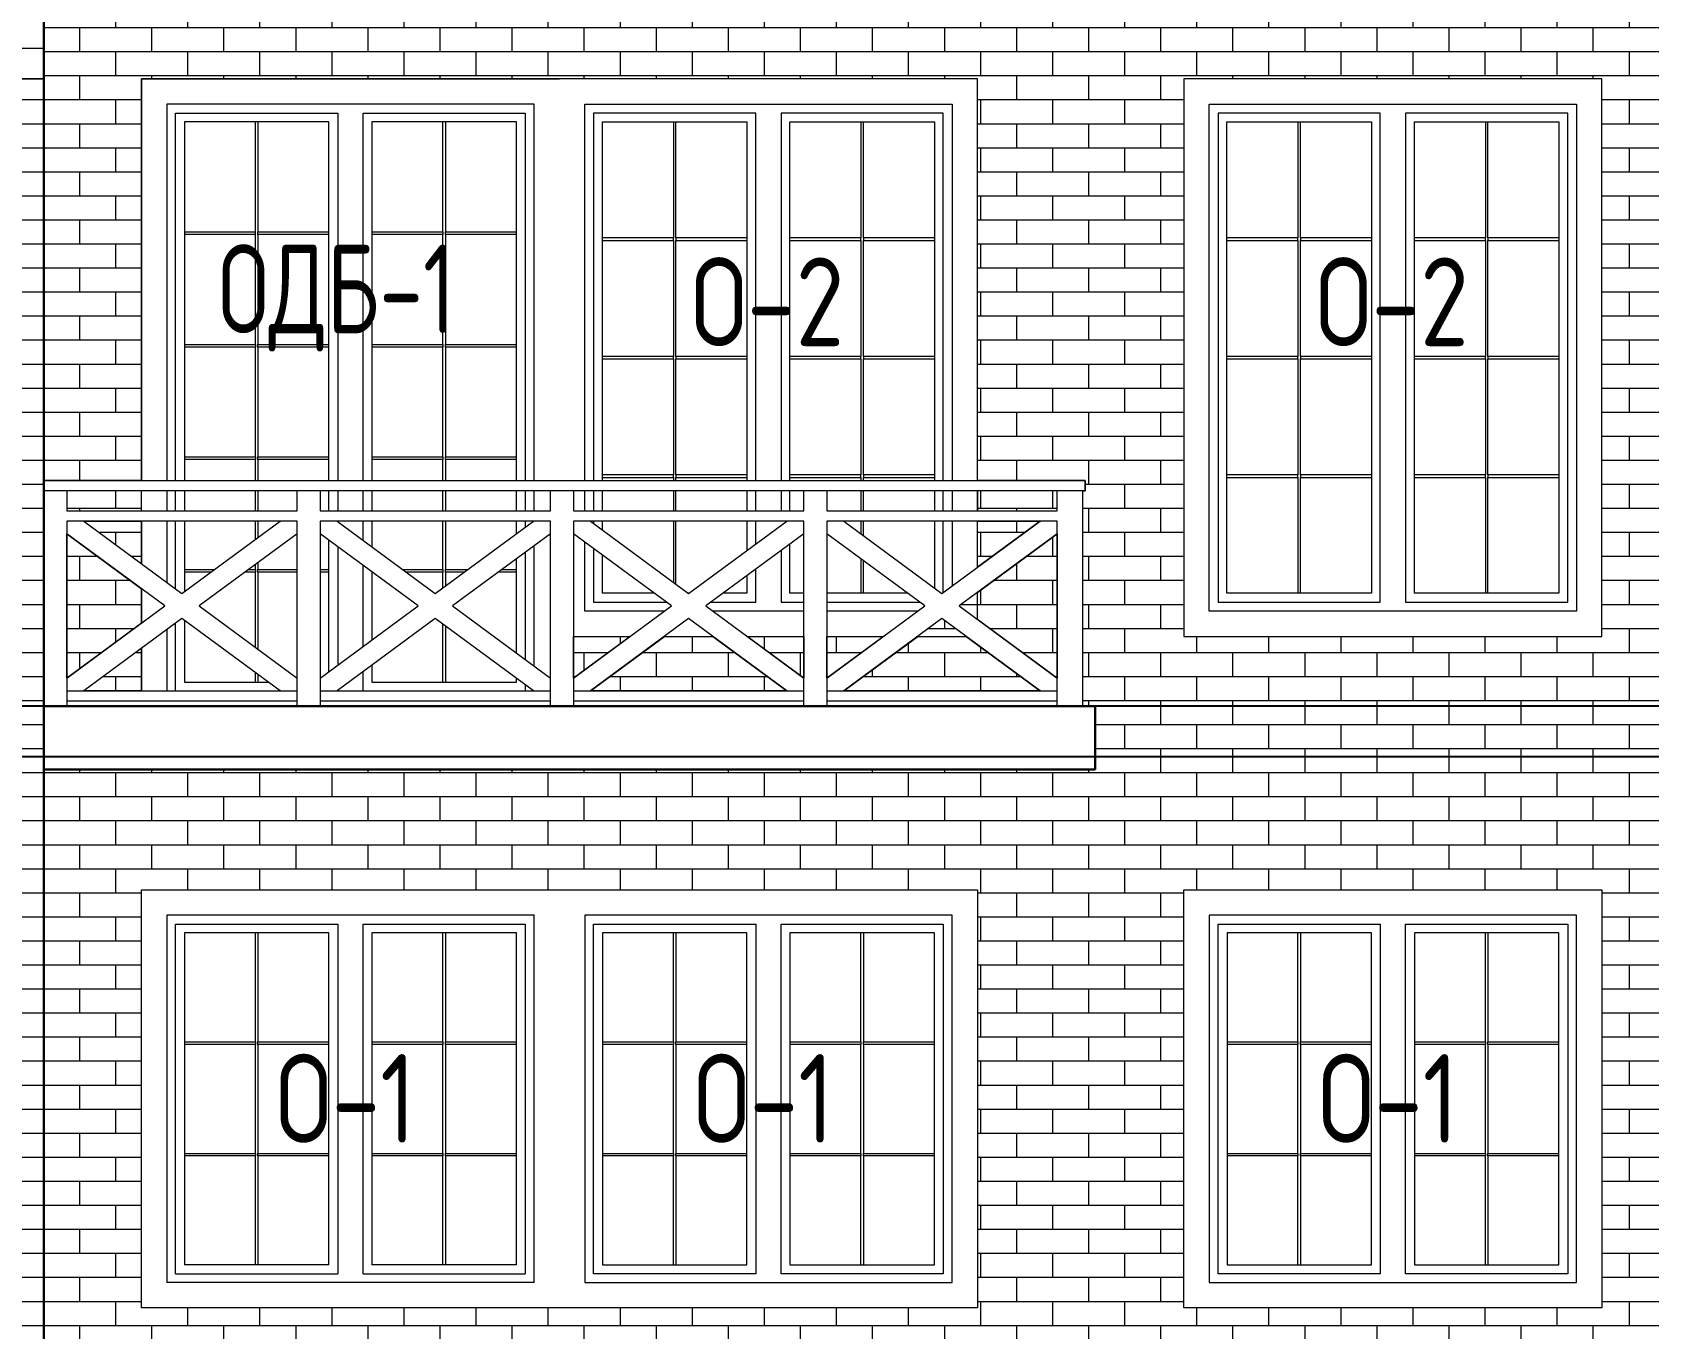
# Model space of a CAD drawing. Header units: millimetres. Extents: x -56498 to 234605, y -296269 to -29969.
# Drawn here: x 175763 to 182144, y -194273 to -189158 of the extents above; entities that cross this region are included whole.
import ezdxf
from ezdxf.enums import TextEntityAlignment as Align

# ---------------------------------------------------------------- set-up
doc = ezdxf.new("R2010")
doc.units = ezdxf.units.MM
doc.header["$LTSCALE"] = 100
for name, color, linetype, lineweight in [('0.3', 7, 'Continuous', 30), ('Примітки 0.09', 200, 'Continuous', 9), ('Тонкі 0.18', 142, 'Continuous', 18), ('Штрихування 0.09', 253, 'Continuous', 9)]:
    doc.layers.add(name, color=color, linetype=linetype, lineweight=lineweight)
doc.layers.add('ViewPorts', color=240, linetype='Continuous', plot=False)
doc.styles.add('SPDS', font='SPDS.shx', dxfattribs={"width": 0.9})
pattern_1 = [(0, (0, -59400), (0, 94.83852), []), (90, (0, -59400), (-142.24, 94.83852), [94.83852, -94.83852])]

msp = doc.modelspace()

# ---------------------------------------------------------------- hatches: boundary and pattern name
at = {"layer": 'Тонкі 0.18'}
msp.add_hatch(color=256, dxfattribs=at).paths.add_polyline_path([(177104.07, -191287.248), (177104.67, -191287.623), (177104.07, -191287.623), (177104.07, -191287.248)], flags=0)
at = {"layer": 'Штрихування 0.09', "ltscale": 0.75}
h = msp.add_hatch(dxfattribs=at)
h.set_pattern_fill('AR-BRSTD', color=256, scale=1.4, style=0)
h.set_pattern_definition(pattern_1)
h.paths.add_polyline_path([(175689.124, -188401.829), (175364.445, -188766.652), (175689.124, -189131.4)])
h.paths.add_polyline_path([(175608.836, -188311.636), (174959.478, -188311.636), (175284.157, -188676.384)])
h.paths.add_polyline_path([(174879.115, -188401.829), (174879.115, -189131.4), (175203.794, -188766.652)])
h.paths.add_polyline_path([(175284.157, -188856.845), (174959.478, -189221.593), (175608.836, -189221.593)])
h.paths.add_polyline_path([(174759.133, -188311.636), (174029.111, -188311.636), (174029.111, -189221.593), (174759.133, -189221.593)])
h.paths.add_polyline_path([(173909.129, -188391.024), (173475.799, -188766.652), (173909.129, -189142.205)])
h.paths.add_polyline_path([(173384.18, -188846.04), (172950.775, -189221.593), (173817.511, -189221.593)])
h.paths.add_polyline_path([(172859.156, -188391.024), (172859.156, -189142.205), (173292.562, -188766.652)])
h.paths.add_polyline_path([(173817.511, -188311.636), (172950.775, -188311.636), (173384.18, -188687.189)])
h.paths.add_polyline_path([(172739.174, -188311.636), (172229.158, -188311.636), (172229.158, -189221.593), (172739.174, -189221.593)])
h.paths.add_polyline_path([(172109.176, -188391.024), (171675.77, -188766.652), (172109.176, -189142.205)])
h.paths.add_polyline_path([(172017.557, -188311.636), (171150.746, -188311.636), (171584.152, -188687.189)])
h.paths.add_polyline_path([(171492.533, -188766.652), (171059.127, -188391.024), (171059.127, -189142.205)])
h.paths.add_polyline_path([(171584.152, -188846.04), (171150.746, -189221.593), (172017.557, -189221.593)])
h.paths.add_polyline_path([(170939.146, -188311.636), (170209.124, -188311.636), (170209.124, -189221.593), (170939.146, -189221.593)])
h.paths.add_polyline_path([(170089.142, -188401.829), (169764.463, -188766.652), (170089.142, -189131.4)])
h.paths.add_polyline_path([(170008.854, -188311.636), (169359.496, -188311.636), (169684.175, -188676.384)])
h.paths.add_polyline_path([(169279.133, -188401.829), (169279.133, -189131.4), (169603.812, -188766.652)])
h.paths.add_polyline_path([(169684.175, -188856.845), (169359.496, -189221.593), (170008.854, -189221.593)])
h.paths.add_polyline_path([(172859.156, -189341.65), (172109.176, -189341.65), (172109.176, -190441.634), (172859.156, -190441.634)])
h.paths.add_polyline_path([(172859.156, -190441.634), (172109.176, -190441.634), (172109.176, -191541.619), (170459.143, -191541.619), (170459.143, -190441.634), (169159.151, -190441.634), (169159.151, -193366.634), (170459.143, -193366.634), (170459.143, -192541.618), (172109.176, -192541.618), (172109.176, -193366.634), (172859.156, -193366.634), (172859.156, -192541.618), (174509.114, -192541.618), (174509.114, -193366.634), (175809.181, -193366.634), (175809.181, -190441.634), (174509.114, -190441.634), (174509.114, -191541.619), (172859.156, -191541.619)])
h.paths.add_polyline_path([(175809.181, -189341.65), (174509.114, -189341.65), (174509.114, -190441.634), (175809.181, -190441.634)])
h.paths.add_polyline_path([(170459.143, -189341.65), (169159.151, -189341.65), (169159.151, -190441.634), (170459.143, -190441.634)])
h.paths.add_polyline_path([(175809.181, -193366.634), (174509.114, -193366.634), (174509.114, -194191.651), (172859.156, -194191.651), (172859.156, -193366.634), (172109.176, -193366.634), (172109.176, -194191.576), (172109.176, -194191.651), (170459.143, -194191.651), (170459.143, -193366.634), (169159.151, -193366.634), (169159.151, -195046.592), (175809.181, -195046.592)])
h = msp.add_hatch(dxfattribs=at)
h.set_pattern_fill('AR-BRSTD', color=256, scale=1.4, style=0)
h.set_pattern_definition(pattern_1)
h.paths.add_polyline_path([(176194.113, -190441.634), (175809.181, -190441.634), (175809.181, -190926.627), (176194.113, -190926.627)], flags=17)
h.paths.add_polyline_path([(176194.113, -191086.603), (175966.531, -191086.603), (176194.113, -191254.172)], flags=17)
h.paths.add_polyline_path([(176194.113, -190966.621), (175899.074, -190966.621), (175899.074, -191046.609), (176194.113, -191046.609)], flags=16)
h.paths.add_polyline_path([(176194.113, -191353.515), (175899.074, -191136.276), (175899.074, -191706.922), (176194.113, -191489.741)], flags=17)
h.paths.add_polyline_path([(176194.113, -191589.07), (175966.531, -191756.595), (176194.113, -191756.595)], flags=17)
h.paths.add_polyline_path([(179741.646, -191086.603), (179494.104, -191086.603), (179494.104, -191268.864)], flags=16)
h.paths.add_polyline_path([(178123.636, -191541.619), (177899.072, -191541.619), (177899.072, -191706.922)], flags=17)
h.paths.add_polyline_path([(178449.602, -191541.619), (178258.575, -191541.619), (177966.529, -191756.595), (178741.647, -191756.595)], flags=17)
h.paths.add_polyline_path([(179449.601, -191541.619), (179258.574, -191541.619), (178966.529, -191756.595), (179741.646, -191756.595)], flags=17)
h.paths.add_polyline_path([(179809.103, -191136.276), (179494.104, -191368.211), (179494.104, -191474.987), (179809.103, -191706.922)], flags=17)
h.paths.add_polyline_path([(183309.139, -189094.333), (176488.103, -189094.333), (176409.166, -189001.814), (175809.181, -188298.649), (175809.181, -188311.636), (175809.181, -189221.593), (175809.181, -189341.65), (175809.181, -190441.634), (176194.113, -190441.634), (176194.113, -189341.65), (177844.071, -189341.65), (179494.104, -189341.65), (179494.104, -190441.634), (180309.066, -190441.634), (180309.066, -189341.65), (181959.091, -189341.65), (181959.091, -190441.634), (183309.139, -190441.634)])
h.paths.add_polyline_path([(183309.139, -190441.634), (181959.091, -190441.634), (181959.091, -191541.619), (180309.066, -191541.619), (180309.066, -190441.634), (179494.104, -190441.634), (179494.104, -190926.627), (179919.106, -190926.627), (179919.106, -190966.621), (179909.126, -190966.621), (179909.126, -191816.598), (179959.126, -191816.598), (179959.126, -192066.595), (175809.181, -192066.595), (175809.181, -193366.634), (176194.113, -193366.634), (176194.113, -192541.618), (177844.146, -192541.618), (179494.104, -192541.618), (179494.104, -193366.634), (180309.141, -193366.634), (180309.141, -192541.618), (181959.173, -192541.618), (181959.173, -193366.634), (183309.139, -193366.634)])
h.paths.add_polyline_path([(183309.139, -193366.634), (181959.173, -193366.634), (181959.173, -194191.651), (180309.141, -194191.651), (180309.141, -193366.634), (179494.104, -193366.634), (179494.104, -194191.576), (179494.104, -194191.651), (176194.113, -194191.651), (176194.113, -193366.634), (175809.181, -193366.634), (175809.181, -195046.592), (183309.139, -195046.592)])
h.paths.add_polyline_path([(179809.103, -190966.621), (179494.104, -190966.621), (179494.104, -191046.609), (179809.103, -191046.609)], flags=16)
h.paths.add_polyline_path([(179741.646, -191086.603), (179494.104, -191086.603), (179494.104, -191268.864)], flags=17)
h.paths.add_polyline_path([(179809.103, -191136.276), (179494.104, -191368.211), (179494.104, -191474.987), (179809.103, -191706.922)], flags=16)
h.paths.add_polyline_path([(179449.601, -191541.619), (179258.574, -191541.619), (178966.529, -191756.595), (179741.646, -191756.595)], flags=17)
h.paths.add_polyline_path([(178899.072, -191541.619), (178899.072, -191706.922), (179123.636, -191541.619)], flags=17)
h.paths.add_polyline_path([(179258.567, -191541.619), (179258.574, -191541.619), (179354.088, -191471.31), (179449.601, -191541.619), (179449.608, -191541.619), (179741.646, -191756.595), (178966.529, -191756.595)], flags=17)
h.paths.add_polyline_path([(179421.545, -191421.637), (179809.103, -191136.276), (179809.103, -191706.922)], flags=17)
h.paths.add_polyline_path([(179494.104, -191268.864), (179494.104, -191086.603), (179741.646, -191086.603)], flags=17)
h.paths.add_polyline_path([(178809.104, -191541.619), (178584.54, -191541.619), (178809.104, -191706.922)], flags=17)
at = {"layer": 'Штрихування 0.09'}
msp.add_hatch(color=256, dxfattribs=at).paths.add_polyline_path([(181084.108, -192676.607), (181084.108, -192676.982), (181184.131, -192676.982), (181184.131, -192676.607), (181084.108, -192676.607)], flags=0)

# ---------------------------------------------------------------- linework, layer by layer
for p, q in [((175809.181, -189221.593), (175809.181, -188311.636)), ((175809.106, -189221.593), (175809.106, -189341.65)), ((175809.181, -189341.65), (175809.181, -189221.593))]:
    msp.add_line(p, q)
at = {"layer": '0.3'}
for p, q in [((175809.181, -188298.58), (175809.181, -190926.627)), ((175809.181, -194034.901), (175809.181, -189341.65)), ((175809.181, -195616.577), (175809.181, -189341.65)), ((179959.126, -191816.598), (175809.181, -191816.598)), ((179039.101, -191816.598), (179959.126, -191816.598)), ((179959.126, -192066.595), (175809.181, -192066.595)), ((179039.101, -192066.595), (179959.126, -192066.595))]:
    msp.add_line(p, q, dxfattribs=at)
at = {"layer": '0.3', "ltscale": 0.75}
msp.add_line((179959.126, -191816.598), (179959.126, -192066.595), dxfattribs=at)
at = {"layer": 'ViewPorts'}
for p, q in [((183309.139, -191816.592), (161634.184, -191816.592)), ((183309.139, -192016.592), (161634.184, -192016.592))]:
    msp.add_line(p, q, dxfattribs=at)
at = {"layer": 'Тонкі 0.18'}
for p, q in [((175809.181, -189221.593), (169159.151, -189221.593)), ((169159.151, -189341.65), (175809.181, -189341.65)), ((175809.181, -189341.65), (174509.114, -189341.65)), ((179494.104, -189341.65), (176194.113, -189341.65)), ((176194.113, -189341.65), (176194.113, -190926.627)), ((176194.113, -190926.627), (176194.113, -189341.65)), ((176194.113, -189341.65), (177844.071, -189341.65)), ((179494.104, -189341.65), (177844.071, -189341.65)), ((179494.104, -190926.627), (179494.104, -189341.65)), ((179494.104, -190926.627), (179494.104, -189341.65)), ((181959.091, -189341.65), (180309.066, -189341.65)), ((180309.066, -189341.65), (180309.066, -191541.619)), ((180309.066, -189341.65), (180309.066, -191541.619)), ((181959.091, -189341.65), (180309.066, -189341.65)), ((181959.091, -191541.619), (181959.091, -189341.65)), ((181959.091, -191541.619), (181959.091, -189341.65)), ((176294.136, -189441.597), (176294.136, -190926.627)), ((177744.124, -189441.597), (176294.136, -189441.597)), ((177744.124, -190926.627), (177744.124, -189441.597)), ((177944.094, -190926.627), (177944.094, -189441.597)), ((177944.094, -189441.597), (179394.082, -189441.597)), ((179394.082, -189441.597), (179394.082, -190926.627)), ((180409.088, -191441.596), (180409.088, -189441.597)), ((180409.088, -189441.597), (181859.091, -189441.597)), ((181859.091, -189441.597), (181859.091, -191441.596)), ((176194.113, -190926.627), (175809.106, -190926.627)), ((175809.106, -190926.627), (179919.106, -190926.627)), ((179919.106, -190926.627), (179494.104, -190926.627)), ((179919.106, -190966.621), (179919.106, -190926.627)), ((179919.106, -190926.627), (179919.106, -190966.621)), ((179919.106, -190966.621), (175809.106, -190966.621)), ((176194.113, -190966.621), (175899.074, -190966.621)), ((175899.074, -190966.621), (175899.074, -191046.609)), ((175899.074, -190966.621), (175899.074, -191046.609)), ((176194.113, -191046.609), (176194.113, -190966.621)), ((176194.113, -191046.609), (176194.113, -190966.621)), ((176294.136, -190966.621), (176294.136, -191046.609)), ((176809.105, -191046.609), (176809.105, -190966.621)), ((176899.073, -190966.621), (176899.073, -191046.609)), ((177744.124, -191046.609), (177744.124, -190966.621)), ((177809.105, -191046.609), (177809.105, -190966.621)), ((177899.072, -190966.621), (177899.072, -191046.609)), ((177944.094, -191046.609), (177944.094, -190966.621)), ((178809.104, -191046.609), (178809.104, -190966.621)), ((178899.072, -190966.621), (178899.072, -191046.609)), ((179394.082, -190966.621), (179394.082, -191046.609)), ((179809.103, -190966.621), (179494.104, -190966.621)), ((179494.104, -190966.621), (179494.104, -191046.609)), ((179494.104, -191046.609), (179494.104, -190966.621)), ((179809.103, -191046.609), (179809.103, -190966.621)), ((179809.103, -191046.609), (179809.103, -190966.621)), ((179909.126, -190966.621), (179919.106, -190966.621)), ((179909.126, -190966.621), (179909.126, -191816.598)), ((175899.074, -191046.609), (176194.113, -191046.609)), ((175899.074, -191046.609), (176809.105, -191046.609)), ((176899.073, -191046.609), (177809.105, -191046.609)), ((177899.072, -191046.609), (178809.104, -191046.609)), ((178899.072, -191046.609), (179809.103, -191046.609)), ((179494.104, -191046.609), (179809.103, -191046.609)), ((175899.074, -191086.603), (175899.074, -191816.598)), ((175966.531, -191086.603), (175899.074, -191086.603)), ((175899.074, -191706.922), (175899.074, -191136.276)), ((175899.074, -191136.276), (176194.113, -191353.504)), ((176286.632, -191421.637), (175899.074, -191136.276)), ((175966.531, -191086.603), (176194.113, -191086.603)), ((175966.531, -191086.603), (176354.089, -191371.963)), ((176809.105, -191086.603), (175966.531, -191086.603)), ((176194.113, -191086.603), (176194.113, -191254.157)), ((176194.113, -191254.157), (176194.113, -191086.603)), ((176294.136, -191086.603), (176294.136, -191327.767)), ((176354.089, -191371.963), (176741.648, -191086.603)), ((176809.105, -191136.276), (176421.546, -191421.637)), ((176809.105, -191816.598), (176809.105, -191086.603)), ((176899.073, -191086.603), (176899.073, -191816.598)), ((176966.53, -191086.603), (176899.073, -191086.603)), ((177286.632, -191421.637), (176899.073, -191136.276)), ((176966.53, -191086.603), (177354.089, -191371.963)), ((177809.105, -191086.603), (176966.53, -191086.603)), ((176969.081, -191086.603), (176969.081, -191088.479)), ((177069.104, -191162.088), (177069.104, -191086.603)), ((177354.089, -191371.963), (177741.648, -191086.603)), ((177809.105, -191136.276), (177421.546, -191421.637)), ((177809.105, -191816.598), (177809.105, -191086.603)), ((177899.072, -191086.603), (177899.072, -191816.598)), ((177966.529, -191086.603), (177899.072, -191086.603)), ((178286.631, -191421.637), (177899.072, -191136.276)), ((177966.529, -191086.603), (178354.088, -191371.963)), ((178809.104, -191086.603), (177966.529, -191086.603)), ((178354.088, -191371.963), (178741.647, -191086.603)), ((178809.104, -191136.276), (178421.545, -191421.637)), ((178809.104, -191816.598), (178809.104, -191086.603)), ((178899.072, -191086.603), (178899.072, -191816.598)), ((178966.529, -191086.603), (178899.072, -191086.603)), ((179286.631, -191421.637), (178899.072, -191136.276)), ((178966.529, -191086.603), (179354.088, -191371.963)), ((179809.103, -191086.603), (178966.529, -191086.603)), ((179354.088, -191371.963), (179741.646, -191086.603)), ((179394.082, -191086.603), (179394.082, -191342.474)), ((179809.103, -191136.276), (179421.545, -191421.637)), ((179741.646, -191086.603), (179494.104, -191268.864)), ((179494.104, -191268.864), (179494.104, -191086.603)), ((179494.104, -191086.603), (179741.646, -191086.603)), ((179494.104, -191268.864), (179494.104, -191086.603)), ((179494.104, -191368.211), (179809.103, -191136.276)), ((179809.103, -191816.598), (179809.103, -191086.603)), ((179809.103, -191136.276), (179809.103, -191706.922)), ((176969.081, -191187.826), (176969.081, -191655.372)), ((177744.124, -191659.124), (177744.124, -191184.149)), ((177944.094, -191441.596), (177944.094, -191169.442)), ((177069.104, -191581.763), (177069.104, -191261.436)), ((177104.595, -191287.623), (177104.07, -191287.623)), ((176194.113, -191353.504), (176194.113, -191489.769)), ((176194.113, -191489.769), (176194.113, -191353.504)), ((178354.538, -191371.588), (178353.638, -191371.588)), ((179494.104, -191474.987), (179494.104, -191368.211)), ((179494.104, -191474.987), (179494.104, -191368.211)), ((175899.074, -191706.922), (176286.632, -191421.637)), ((176421.546, -191421.637), (176809.105, -191706.922)), ((176899.073, -191706.922), (177286.632, -191421.637)), ((177421.546, -191421.637), (177809.105, -191706.922)), ((177899.072, -191706.922), (178286.631, -191421.637)), ((178259.468, -191441.596), (177944.094, -191441.596)), ((178421.545, -191421.637), (178809.104, -191706.922)), ((178809.104, -191441.596), (178448.708, -191441.596)), ((178899.072, -191706.922), (179286.631, -191421.637)), ((179259.468, -191441.596), (178899.072, -191441.596)), ((179421.545, -191421.637), (179809.103, -191706.922)), ((181859.091, -191441.596), (180409.088, -191441.596)), ((176194.113, -191489.769), (175899.074, -191706.922)), ((176354.089, -191471.31), (175966.531, -191756.595)), ((176294.136, -191515.431), (176294.136, -191756.595)), ((176741.648, -191756.595), (176354.089, -191471.31)), ((177354.089, -191471.31), (176966.53, -191756.595)), ((177741.648, -191756.595), (177354.089, -191471.31)), ((178354.088, -191471.31), (177966.529, -191756.595)), ((178741.647, -191756.595), (178354.088, -191471.31)), ((179354.088, -191471.31), (178966.529, -191756.595)), ((179741.646, -191756.595), (179354.088, -191471.31)), ((179809.103, -191706.922), (179494.104, -191474.987)), ((176194.113, -191589.116), (176194.113, -191756.595)), ((176194.113, -191756.595), (176194.113, -191589.116)), ((178123.654, -191541.619), (177899.072, -191706.922)), ((177899.072, -191706.922), (177899.072, -191541.619)), ((177899.072, -191541.619), (178123.654, -191541.619)), ((177899.072, -191541.619), (178123.654, -191541.619)), ((177966.529, -191756.595), (178258.568, -191541.619)), ((178258.568, -191541.619), (178449.609, -191541.619)), ((178258.568, -191541.619), (178449.609, -191541.619)), ((178449.609, -191541.619), (178741.647, -191756.595)), ((178584.523, -191541.619), (178809.104, -191541.619)), ((178809.104, -191706.922), (178584.523, -191541.619)), ((178584.523, -191541.619), (178809.104, -191541.619)), ((178809.104, -191541.619), (178809.104, -191706.922)), ((178899.072, -191541.619), (179123.653, -191541.619)), ((179123.653, -191541.619), (178899.072, -191706.922)), ((178899.072, -191706.922), (178899.072, -191541.619)), ((178899.072, -191541.619), (179123.653, -191541.619)), ((178966.529, -191756.595), (179258.567, -191541.619)), ((179258.567, -191541.619), (179449.608, -191541.619)), ((179258.567, -191541.619), (179449.608, -191541.619)), ((179449.608, -191541.619), (179741.646, -191756.595)), ((180309.066, -191541.619), (181959.091, -191541.619)), ((180309.066, -191541.619), (181959.091, -191541.619)), ((177069.104, -191756.595), (177069.104, -191681.11)), ((175899.074, -191756.595), (176809.105, -191756.595)), ((176194.113, -191756.595), (175966.531, -191756.595)), ((176899.073, -191756.595), (177809.105, -191756.595)), ((176969.081, -191754.72), (176969.081, -191756.595)), ((177709.082, -191732.659), (177709.082, -191756.595)), ((177899.072, -191756.595), (178809.104, -191756.595)), ((178741.647, -191756.595), (177966.529, -191756.595)), ((178899.072, -191756.595), (179809.103, -191756.595)), ((179741.646, -191756.595), (178966.529, -191756.595)), ((176194.113, -191796.589), (175899.074, -191796.589)), ((175899.074, -191796.589), (175899.074, -191816.598)), ((176809.105, -191796.589), (175899.074, -191796.589)), ((177809.105, -191796.589), (176899.073, -191796.589)), ((178809.104, -191796.589), (177899.072, -191796.589)), ((177899.072, -191796.589), (177899.072, -191816.598)), ((178809.104, -191796.589), (177899.072, -191796.589)), ((178809.104, -191816.598), (178809.104, -191796.589)), ((179809.103, -191796.589), (178899.072, -191796.589)), ((178899.072, -191796.589), (178899.072, -191816.598)), ((179809.103, -191796.589), (178899.072, -191796.589)), ((179809.103, -191816.598), (179809.103, -191796.589)), ((176194.113, -194191.651), (176194.113, -192541.618)), ((176194.113, -192541.618), (179494.104, -192541.618)), ((176194.113, -194191.651), (176194.113, -192541.618)), ((176194.113, -192541.618), (177844.146, -192541.618)), ((177844.146, -192541.618), (179494.104, -192541.618)), ((179494.104, -192541.618), (179494.104, -194191.651)), ((179494.104, -192541.618), (179494.104, -194191.576)), ((180309.141, -194191.651), (180309.141, -192541.618)), ((180309.141, -192541.618), (181959.098, -192541.618)), ((180309.141, -194191.576), (180309.141, -192541.618)), ((180309.141, -192541.618), (181959.173, -192541.618)), ((181959.098, -192541.618), (181959.098, -194191.651)), ((181959.173, -192541.618), (181959.173, -194191.651)), ((176294.136, -192641.64), (176294.136, -194091.628)), ((177744.124, -192641.64), (176294.136, -192641.64)), ((177744.124, -194091.628), (177744.124, -192641.64)), ((177944.169, -192641.64), (177944.169, -194091.628)), ((179394.157, -192641.64), (177944.169, -192641.64)), ((179394.157, -194091.628), (179394.157, -192641.64)), ((180409.163, -192641.64), (180409.163, -194091.628)), ((181859.151, -192641.64), (180409.163, -192641.64)), ((181859.151, -194091.628), (181859.151, -192641.64)), ((177744.124, -194091.628), (176294.098, -194091.628)), ((180409.163, -194091.628), (181859.189, -194091.628)), ((179494.104, -194191.651), (176194.098, -194191.651)), ((181959.173, -194191.651), (180309.141, -194191.651))]:
    msp.add_line(p, q, dxfattribs=at)
at = {"layer": 'Штрихування 0.09'}
for p, q in [((176329.103, -190926.627), (176329.103, -189476.639)), ((176329.103, -189476.639), (176969.081, -189476.639)), ((176969.081, -189476.639), (176969.081, -190926.627)), ((177069.104, -190926.627), (177069.104, -189476.639)), ((177069.104, -189476.639), (177709.082, -189476.639)), ((177709.082, -189476.639), (177709.082, -190926.627)), ((177979.06, -189476.639), (177979.06, -190926.627)), ((178619.114, -189476.639), (177979.06, -189476.639)), ((178619.114, -190926.627), (178619.114, -189476.639)), ((178719.061, -189476.639), (178719.061, -190926.627)), ((179359.115, -189476.639), (178719.061, -189476.639)), ((179359.115, -190926.627), (179359.115, -189476.639)), ((180444.13, -189476.639), (180444.13, -191406.629)), ((181084.108, -189476.639), (180444.13, -189476.639)), ((181084.108, -191406.629), (181084.108, -189476.639)), ((181184.056, -189476.639), (181184.056, -191406.629)), ((181824.087, -189476.639), (181184.056, -189476.639)), ((181824.087, -191406.629), (181824.087, -189476.639)), ((176364.069, -189511.605), (176364.069, -190926.627)), ((176934.115, -189511.605), (176364.069, -189511.605)), ((176644.102, -189945.611), (176644.102, -189511.605)), ((176654.082, -189511.605), (176654.082, -189945.611)), ((176934.115, -190926.627), (176934.115, -189511.605)), ((177104.07, -189511.605), (177104.07, -190926.627)), ((177674.116, -189511.605), (177104.07, -189511.605)), ((177384.103, -189945.611), (177384.103, -189511.605)), ((177394.083, -189511.605), (177394.083, -189945.611)), ((177674.116, -190926.627), (177674.116, -189511.605)), ((178014.102, -190926.627), (178014.102, -189511.605)), ((178014.102, -189511.605), (178584.072, -189511.605)), ((178294.06, -189511.605), (178294.06, -189969.097)), ((178304.114, -189969.097), (178304.114, -189511.605)), ((178584.072, -189511.605), (178584.072, -190926.627)), ((178754.103, -190926.627), (178754.103, -189511.605)), ((178754.103, -189511.605), (179324.073, -189511.605)), ((179034.061, -189511.605), (179034.061, -189969.097)), ((179044.116, -189969.097), (179044.116, -189511.605)), ((179324.073, -189511.605), (179324.073, -190926.627)), ((180479.096, -191371.588), (180479.096, -189511.605)), ((180479.096, -189511.605), (181049.067, -189511.605)), ((180759.129, -189511.605), (180759.129, -189969.097)), ((180769.109, -189969.097), (180769.109, -189511.605)), ((181049.067, -189511.605), (181049.067, -191371.588)), ((181219.097, -191371.588), (181219.097, -189511.605)), ((181219.097, -189511.605), (181789.09, -189511.605)), ((181499.093, -189511.605), (181499.093, -189969.097)), ((181509.087, -189969.097), (181509.087, -189511.605)), ((181789.09, -189511.605), (181789.09, -191371.588)), ((176364.069, -189945.611), (176644.102, -189945.611)), ((176644.102, -189955.591), (176364.069, -189955.591)), ((176644.102, -189955.591), (176644.102, -189945.611)), ((176644.102, -190389.597), (176644.102, -189955.591)), ((176654.082, -189955.591), (176654.082, -189945.611)), ((176654.082, -189945.611), (176934.115, -189945.611)), ((176654.082, -189955.591), (176654.082, -190389.597)), ((176934.115, -189955.591), (176654.082, -189955.591)), ((177104.07, -189945.611), (177384.103, -189945.611)), ((177384.103, -189955.591), (177104.07, -189955.591)), ((177384.103, -189945.611), (177384.103, -189955.591)), ((177384.103, -190389.597), (177384.103, -189955.591)), ((177394.083, -189955.591), (177394.083, -189945.611)), ((177394.083, -189945.611), (177674.116, -189945.611)), ((177394.083, -189955.591), (177394.083, -190389.597)), ((177674.116, -189955.591), (177394.083, -189955.591)), ((178294.06, -189969.097), (178014.102, -189969.097)), ((178014.102, -189979.152), (178294.06, -189979.152)), ((178294.06, -189979.152), (178294.06, -189969.097)), ((178294.06, -189979.152), (178294.06, -190436.644)), ((178584.072, -189969.097), (178304.114, -189969.097)), ((178304.114, -189969.097), (178304.114, -189979.152)), ((178304.114, -190436.644), (178304.114, -189979.152)), ((178304.114, -189979.152), (178584.072, -189979.152)), ((179034.061, -189969.097), (178754.103, -189969.097)), ((178754.103, -189979.152), (179034.061, -189979.152)), ((179034.061, -189979.152), (179034.061, -189969.097)), ((179034.061, -189979.152), (179034.061, -190436.644)), ((179324.073, -189969.097), (179044.116, -189969.097)), ((179044.116, -189969.097), (179044.116, -189979.152)), ((179044.116, -190436.644), (179044.116, -189979.152)), ((179044.116, -189979.152), (179324.073, -189979.152)), ((180759.129, -189969.097), (180479.096, -189969.097)), ((180479.096, -189979.152), (180759.129, -189979.152)), ((180759.129, -189979.152), (180759.129, -189969.097)), ((180759.129, -189979.152), (180759.129, -190436.644)), ((181049.067, -189969.097), (180769.109, -189969.097)), ((180769.109, -189969.097), (180769.109, -189979.152)), ((180769.109, -190436.644), (180769.109, -189979.152)), ((180769.109, -189979.152), (181049.067, -189979.152)), ((181499.093, -189969.097), (181219.097, -189969.097)), ((181219.097, -189979.152), (181499.093, -189979.152)), ((181499.093, -189979.152), (181499.093, -189969.097)), ((181499.093, -189979.152), (181499.093, -190436.644)), ((181789.09, -189969.097), (181509.087, -189969.097)), ((181509.087, -189969.097), (181509.087, -189979.152)), ((181509.087, -190436.644), (181509.087, -189979.152)), ((181509.087, -189979.152), (181789.09, -189979.152)), ((176364.069, -190389.597), (176644.102, -190389.597)), ((176644.102, -190399.652), (176364.069, -190399.652)), ((176644.102, -190389.597), (176644.102, -190399.652)), ((176644.102, -190833.583), (176644.102, -190399.652)), ((176654.082, -190399.652), (176654.082, -190389.597)), ((176654.082, -190389.597), (176934.115, -190389.597)), ((176654.082, -190399.652), (176654.082, -190833.583)), ((176934.115, -190399.652), (176654.082, -190399.652)), ((177104.07, -190389.597), (177384.103, -190389.597)), ((177384.103, -190399.652), (177104.07, -190399.652)), ((177384.103, -190389.597), (177384.103, -190399.652)), ((177384.103, -190833.583), (177384.103, -190399.652)), ((177394.083, -190399.652), (177394.083, -190389.597)), ((177394.083, -190389.597), (177674.116, -190389.597)), ((177394.083, -190399.652), (177394.083, -190833.583)), ((177674.116, -190399.652), (177394.083, -190399.652)), ((178294.06, -190436.644), (178014.102, -190436.644)), ((178014.102, -190446.624), (178294.06, -190446.624)), ((178294.06, -190446.624), (178294.06, -190436.644)), ((178294.06, -190446.624), (178294.06, -190904.116)), ((178584.072, -190436.644), (178304.114, -190436.644)), ((178304.114, -190436.644), (178304.114, -190446.624)), ((178304.114, -190904.116), (178304.114, -190446.624)), ((178304.114, -190446.624), (178584.072, -190446.624)), ((179034.061, -190436.644), (178754.103, -190436.644)), ((178754.103, -190446.624), (179034.061, -190446.624)), ((179034.061, -190446.624), (179034.061, -190436.644)), ((179034.061, -190446.624), (179034.061, -190904.116)), ((179324.073, -190436.644), (179044.116, -190436.644)), ((179044.116, -190436.644), (179044.116, -190446.624)), ((179044.116, -190904.116), (179044.116, -190446.624)), ((179044.116, -190446.624), (179324.073, -190446.624)), ((180759.129, -190436.644), (180479.096, -190436.644)), ((180479.096, -190446.624), (180759.129, -190446.624)), ((180759.129, -190446.624), (180759.129, -190436.644)), ((180759.129, -190446.624), (180759.129, -190904.116)), ((181049.067, -190436.644), (180769.109, -190436.644)), ((180769.109, -190436.644), (180769.109, -190446.624)), ((180769.109, -190904.116), (180769.109, -190446.624)), ((180769.109, -190446.624), (181049.067, -190446.624)), ((181499.093, -190436.644), (181219.097, -190436.644)), ((181219.097, -190446.624), (181499.093, -190446.624)), ((181499.093, -190446.624), (181499.093, -190436.644)), ((181499.093, -190446.624), (181499.093, -190904.116)), ((181789.09, -190436.644), (181509.087, -190436.644)), ((181509.087, -190436.644), (181509.087, -190446.624)), ((181509.087, -190904.116), (181509.087, -190446.624)), ((181509.087, -190446.624), (181789.09, -190446.624)), ((176364.069, -190833.583), (176644.102, -190833.583)), ((176644.102, -190843.637), (176364.069, -190843.637)), ((176644.102, -190833.583), (176644.102, -190843.637)), ((176644.102, -190926.627), (176644.102, -190843.637)), ((176654.082, -190843.637), (176654.082, -190833.583)), ((176654.082, -190833.583), (176934.115, -190833.583)), ((176654.082, -190843.637), (176654.082, -190926.627)), ((176934.115, -190843.637), (176654.082, -190843.637)), ((177104.07, -190833.583), (177384.103, -190833.583)), ((177384.103, -190843.637), (177104.07, -190843.637)), ((177384.103, -190833.583), (177384.103, -190843.637)), ((177384.103, -190926.627), (177384.103, -190843.637)), ((177394.083, -190843.637), (177394.083, -190833.583)), ((177394.083, -190833.583), (177674.116, -190833.583)), ((177394.083, -190843.637), (177394.083, -190926.627)), ((177674.116, -190843.637), (177394.083, -190843.637)), ((178294.06, -190904.116), (178014.102, -190904.116)), ((178014.102, -190914.096), (178294.06, -190914.096)), ((178294.06, -190914.096), (178294.06, -190904.116)), ((178294.06, -190914.096), (178294.06, -190926.627)), ((178584.072, -190904.116), (178304.114, -190904.116)), ((178304.114, -190904.116), (178304.114, -190914.096)), ((178304.114, -190926.627), (178304.114, -190914.096)), ((178304.114, -190914.096), (178584.072, -190914.096)), ((179034.061, -190904.116), (178754.103, -190904.116)), ((178754.103, -190914.096), (179034.061, -190914.096)), ((179034.061, -190914.096), (179034.061, -190904.116)), ((179034.061, -190914.096), (179034.061, -190926.627)), ((179324.073, -190904.116), (179044.116, -190904.116)), ((179044.116, -190904.116), (179044.116, -190914.096)), ((179044.116, -190926.627), (179044.116, -190914.096)), ((179044.116, -190914.096), (179324.073, -190914.096)), ((180759.129, -190904.116), (180479.096, -190904.116)), ((180479.096, -190914.096), (180759.129, -190914.096)), ((180759.129, -190914.096), (180759.129, -190904.116)), ((180759.129, -190914.096), (180759.129, -191371.588)), ((181049.067, -190904.116), (180769.109, -190904.116)), ((180769.109, -190904.116), (180769.109, -190914.096)), ((180769.109, -191371.588), (180769.109, -190914.096)), ((180769.109, -190914.096), (181049.067, -190914.096)), ((181499.093, -190904.116), (181219.097, -190904.116)), ((181219.097, -190914.096), (181499.093, -190914.096)), ((181499.093, -190914.096), (181499.093, -190904.116)), ((181499.093, -190914.096), (181499.093, -191371.588)), ((181789.09, -190904.116), (181509.087, -190904.116)), ((181509.087, -190904.116), (181509.087, -190914.096)), ((181509.087, -191371.588), (181509.087, -190914.096)), ((181509.087, -190914.096), (181789.09, -190914.096)), ((176329.103, -191046.609), (176329.103, -190966.621)), ((176364.069, -190966.621), (176364.069, -191046.609)), ((176644.102, -191046.609), (176644.102, -190966.621)), ((176654.082, -190966.621), (176654.082, -191046.609)), ((176934.115, -191046.609), (176934.115, -190966.621)), ((176969.081, -190966.621), (176969.081, -191046.609)), ((177069.104, -191046.609), (177069.104, -190966.621)), ((177104.07, -190966.621), (177104.07, -191046.609)), ((177384.103, -191046.609), (177384.103, -190966.621)), ((177394.083, -190966.621), (177394.083, -191046.609)), ((177674.116, -191046.609), (177674.116, -190966.621)), ((177709.082, -190966.621), (177709.082, -191046.609)), ((177979.06, -190966.621), (177979.06, -191046.609)), ((178014.102, -191046.609), (178014.102, -190966.621)), ((178294.06, -190966.621), (178294.06, -191046.609)), ((178304.114, -191046.609), (178304.114, -190966.621)), ((178584.072, -190966.621), (178584.072, -191046.609)), ((178619.114, -191046.609), (178619.114, -190966.621)), ((178719.061, -190966.621), (178719.061, -191046.609)), ((178754.103, -191046.609), (178754.103, -190966.621)), ((179034.061, -190966.621), (179034.061, -191046.609)), ((179044.116, -191046.609), (179044.116, -190966.621)), ((179324.073, -190966.621), (179324.073, -191046.609)), ((179359.115, -191046.609), (179359.115, -190966.621)), ((176329.103, -191353.504), (176329.103, -191086.603)), ((176364.069, -191086.603), (176364.069, -191364.615)), ((176644.102, -191158.412), (176644.102, -191086.603)), ((176654.082, -191086.603), (176654.082, -191151.058)), ((177104.07, -191086.603), (177104.07, -191187.901)), ((177384.103, -191277.643), (177384.103, -191086.603)), ((177394.083, -191086.603), (177394.083, -191277.643)), ((177674.116, -191136.351), (177674.116, -191086.603)), ((177709.082, -191086.603), (177709.082, -191110.539)), ((177979.06, -191086.603), (177979.06, -191095.832)), ((178014.102, -191121.644), (178014.102, -191086.603)), ((178294.06, -191086.603), (178294.06, -191327.767)), ((178304.114, -191335.121), (178304.114, -191086.603)), ((178584.072, -191086.603), (178584.072, -191202.608)), ((178619.114, -191176.87), (178619.114, -191086.603)), ((179034.061, -191086.603), (179034.061, -191136.351)), ((179044.116, -191143.705), (179044.116, -191086.603)), ((179324.073, -191086.603), (179324.073, -191349.828)), ((179359.115, -191368.286), (179359.115, -191086.603)), ((176934.115, -191681.185), (176934.115, -191162.088)), ((177709.082, -191209.886), (177709.082, -191633.312)), ((177979.06, -191195.179), (177979.06, -191406.629)), ((178719.061, -191202.533), (178719.061, -191406.629)), ((178754.103, -191371.588), (178754.103, -191176.795)), ((176644.102, -191277.643), (176644.102, -191257.759)), ((176654.082, -191250.405), (176654.082, -191277.643)), ((177674.116, -191607.575), (177674.116, -191235.698)), ((178014.102, -191371.588), (178014.102, -191220.991)), ((178619.114, -191406.629), (178619.114, -191276.218)), ((179034.061, -191235.698), (179034.061, -191371.588)), ((179044.116, -191371.588), (179044.116, -191243.052)), ((176364.069, -191277.643), (176482.25, -191277.643)), ((176468.669, -191287.623), (176364.069, -191287.623)), ((176644.102, -191287.623), (176603.583, -191287.623)), ((176617.164, -191277.643), (176644.102, -191277.643)), ((176644.102, -191277.643), (176644.102, -191287.623)), ((176644.102, -191585.439), (176644.102, -191287.623)), ((176654.082, -191287.623), (176654.082, -191277.643)), ((176654.082, -191277.643), (176809.105, -191277.643)), ((176654.082, -191287.623), (176654.082, -191592.793)), ((176809.105, -191287.623), (176654.082, -191287.623)), ((176899.073, -191277.643), (176934.115, -191277.643)), ((176934.115, -191287.623), (176899.073, -191287.623)), ((177104.07, -191287.248), (177104.07, -191556.025)), ((177226.003, -191277.643), (177384.103, -191277.643)), ((177384.103, -191287.623), (177239.584, -191287.623)), ((177384.103, -191277.643), (177384.103, -191287.623)), ((177384.103, -191349.828), (177384.103, -191287.623)), ((177394.083, -191287.623), (177394.083, -191277.643)), ((177394.083, -191277.643), (177482.25, -191277.643)), ((177394.083, -191287.623), (177394.083, -191342.474)), ((177468.668, -191287.623), (177394.083, -191287.623)), ((177674.116, -191287.623), (177603.582, -191287.623)), ((177617.164, -191277.643), (177674.116, -191277.643)), ((178584.072, -191301.955), (178584.072, -191371.588)), ((178218.724, -191371.588), (178014.102, -191371.588)), ((178584.072, -191371.588), (178489.452, -191371.588)), ((178809.104, -191371.588), (178754.103, -191371.588)), ((179218.723, -191371.588), (178899.072, -191371.588)), ((181049.067, -191371.588), (180479.096, -191371.588)), ((181789.09, -191371.588), (181219.097, -191371.588)), ((177979.06, -191406.629), (178266.222, -191406.629)), ((178441.955, -191406.629), (178619.114, -191406.629)), ((178719.061, -191406.629), (178809.104, -191406.629)), ((178899.072, -191406.629), (179266.221, -191406.629)), ((180444.13, -191406.629), (181084.108, -191406.629)), ((181184.056, -191406.629), (181824.087, -191406.629)), ((176329.103, -191756.595), (176329.103, -191489.694)), ((176364.069, -191478.656), (176364.069, -191721.629)), ((177384.103, -191721.629), (177384.103, -191493.371)), ((177394.083, -191500.724), (177394.083, -191721.629)), ((177104.07, -191655.372), (177104.07, -191721.629)), ((176364.069, -191721.629), (176694.076, -191721.629)), ((176644.102, -191721.629), (176644.102, -191684.786)), ((176654.082, -191692.14), (176654.082, -191721.629)), ((177104.07, -191721.629), (177674.116, -191721.629)), ((177674.116, -191721.629), (177674.116, -191706.922)), ((176329.178, -194056.587), (176329.178, -192676.607)), ((176329.178, -192676.607), (176969.156, -192676.607)), ((176969.156, -192676.607), (176969.156, -194056.587)), ((177069.179, -194056.587), (177069.179, -192676.607)), ((177069.179, -192676.607), (177709.157, -192676.607)), ((177709.157, -192676.607), (177709.157, -194056.587)), ((177979.135, -194056.587), (177979.135, -192676.607)), ((177979.135, -192676.607), (178619.114, -192676.607)), ((178619.114, -192676.607), (178619.114, -194056.587)), ((178719.136, -194056.587), (178719.136, -192676.607)), ((178719.136, -192676.607), (179359.115, -192676.607)), ((179359.115, -192676.607), (179359.115, -194056.587)), ((180444.13, -194056.587), (180444.13, -192676.607)), ((180444.13, -192676.607), (181084.108, -192676.607)), ((181084.108, -192676.607), (181084.108, -194056.587)), ((181184.131, -194056.587), (181184.131, -192676.607)), ((181184.131, -192676.607), (181824.109, -192676.607)), ((181824.109, -192676.607), (181824.109, -194056.587)), ((176364.144, -192711.649), (176364.144, -194021.62)), ((176934.115, -192711.649), (176364.144, -192711.649)), ((176644.177, -193141.603), (176644.177, -192711.649)), ((176654.157, -192711.649), (176654.157, -193141.603)), ((176934.115, -194021.62), (176934.115, -192711.649)), ((177104.145, -192711.649), (177104.145, -194021.62)), ((177674.116, -192711.649), (177104.145, -192711.649)), ((177384.178, -193141.603), (177384.178, -192711.649)), ((177394.158, -192711.649), (177394.158, -193141.603)), ((177674.116, -194021.62), (177674.116, -192711.649)), ((178014.177, -192711.649), (178014.177, -194021.62)), ((178584.147, -192711.649), (178014.177, -192711.649)), ((178294.135, -193141.603), (178294.135, -192711.649)), ((178304.114, -192711.649), (178304.114, -193141.603)), ((178584.147, -194021.62), (178584.147, -192711.649)), ((178754.178, -192711.649), (178754.178, -194019.519)), ((179324.148, -192711.649), (178754.178, -192711.649)), ((179034.136, -193141.603), (179034.136, -192711.649)), ((179044.116, -192711.649), (179044.116, -193141.603)), ((179324.148, -194021.62), (179324.148, -192711.649)), ((180479.171, -192711.649), (180479.171, -194021.62)), ((181049.142, -192711.649), (180479.171, -192711.649)), ((180759.129, -193141.603), (180759.129, -192711.649)), ((180769.109, -192711.649), (180769.109, -193141.603)), ((181049.142, -194021.62), (181049.142, -192711.649)), ((181219.172, -192711.649), (181219.172, -194021.62)), ((181789.143, -192711.649), (181219.172, -192711.649)), ((181499.13, -193141.603), (181499.13, -192711.649)), ((181509.11, -192711.649), (181509.11, -193141.603)), ((181789.143, -194021.62), (181789.143, -192711.649)), ((176364.144, -193141.603), (176644.177, -193141.603)), ((176644.177, -193151.582), (176364.144, -193151.582)), ((176644.177, -193141.603), (176644.177, -193151.582)), ((176644.177, -193581.611), (176644.177, -193151.582)), ((176654.157, -193151.582), (176654.157, -193141.603)), ((176654.157, -193141.603), (176934.115, -193141.603)), ((176654.157, -193151.582), (176654.157, -193581.611)), ((176934.115, -193151.582), (176654.157, -193151.582)), ((177104.145, -193141.603), (177384.178, -193141.603)), ((177384.178, -193151.582), (177104.145, -193151.582)), ((177384.178, -193141.603), (177384.178, -193151.582)), ((177384.178, -193581.611), (177384.178, -193151.582)), ((177394.158, -193151.582), (177394.158, -193141.603)), ((177394.158, -193141.603), (177674.116, -193141.603)), ((177394.158, -193151.582), (177394.158, -193581.611)), ((177674.116, -193151.582), (177394.158, -193151.582)), ((178014.177, -193141.603), (178294.135, -193141.603)), ((178294.135, -193151.582), (178014.177, -193151.582)), ((178294.135, -193141.603), (178294.135, -193151.582)), ((178294.135, -193581.611), (178294.135, -193151.582)), ((178304.114, -193151.582), (178304.114, -193141.603)), ((178304.114, -193141.603), (178584.147, -193141.603)), ((178304.114, -193151.582), (178304.114, -193581.611)), ((178584.147, -193151.582), (178304.114, -193151.582)), ((178754.178, -193141.603), (179034.136, -193141.603)), ((179034.136, -193151.582), (178754.178, -193151.582)), ((179034.136, -193141.603), (179034.136, -193151.582)), ((179034.136, -193581.611), (179034.136, -193151.582)), ((179044.116, -193151.582), (179044.116, -193141.603)), ((179044.116, -193141.603), (179324.148, -193141.603)), ((179044.116, -193151.582), (179044.116, -193581.611)), ((179324.148, -193151.582), (179044.116, -193151.582)), ((180479.171, -193141.603), (180759.129, -193141.603)), ((180759.129, -193151.582), (180479.171, -193151.582)), ((180759.129, -193141.603), (180759.129, -193151.582)), ((180759.129, -193581.611), (180759.129, -193151.582)), ((180769.109, -193151.582), (180769.109, -193141.603)), ((180769.109, -193141.603), (181049.142, -193141.603)), ((180769.109, -193151.582), (180769.109, -193581.611)), ((181049.142, -193151.582), (180769.109, -193151.582)), ((181219.172, -193141.603), (181499.13, -193141.603)), ((181499.13, -193151.582), (181219.172, -193151.582)), ((181499.13, -193141.603), (181499.13, -193151.582)), ((181499.13, -193581.611), (181499.13, -193151.582)), ((181509.11, -193151.582), (181509.11, -193141.603)), ((181509.11, -193141.603), (181789.143, -193141.603)), ((181509.11, -193151.582), (181509.11, -193581.611)), ((181789.143, -193151.582), (181509.11, -193151.582)), ((176364.144, -193581.611), (176644.177, -193581.611)), ((176644.177, -193591.591), (176364.144, -193591.591)), ((176644.177, -193581.611), (176644.177, -193591.591)), ((176644.177, -194021.62), (176644.177, -193591.591)), ((176654.157, -193591.591), (176654.157, -193581.611)), ((176654.157, -193581.611), (176934.115, -193581.611)), ((176654.157, -193591.591), (176654.157, -194021.62)), ((176934.115, -193591.591), (176654.157, -193591.591)), ((177104.145, -193581.611), (177384.178, -193581.611)), ((177384.178, -193591.591), (177104.145, -193591.591)), ((177384.178, -193581.611), (177384.178, -193591.591)), ((177384.178, -194021.62), (177384.178, -193591.591)), ((177394.158, -193591.591), (177394.158, -193581.611)), ((177394.158, -193581.611), (177674.116, -193581.611)), ((177394.158, -193591.591), (177394.158, -194021.62)), ((177674.116, -193591.591), (177394.158, -193591.591)), ((178014.177, -193581.611), (178294.135, -193581.611)), ((178294.135, -193591.591), (178014.177, -193591.591)), ((178294.135, -193581.611), (178294.135, -193591.591)), ((178294.135, -194021.62), (178294.135, -193591.591)), ((178304.114, -193591.591), (178304.114, -193581.611)), ((178304.114, -193581.611), (178584.147, -193581.611)), ((178304.114, -193591.591), (178304.114, -194020.87)), ((178584.147, -193591.591), (178304.114, -193591.591)), ((178754.178, -193581.611), (179034.136, -193581.611)), ((179034.136, -193591.591), (178754.178, -193591.591)), ((179034.136, -193581.611), (179034.136, -193591.591)), ((179034.136, -194021.62), (179034.136, -193591.591)), ((179044.116, -193591.591), (179044.116, -193581.611)), ((179044.116, -193581.611), (179324.148, -193581.611)), ((179044.116, -193591.591), (179044.116, -194021.62)), ((179324.148, -193591.591), (179044.116, -193591.591)), ((180479.171, -193581.611), (180759.129, -193581.611)), ((180759.129, -193591.591), (180479.171, -193591.591)), ((180759.129, -193581.611), (180759.129, -193591.591)), ((180759.129, -194021.62), (180759.129, -193591.591)), ((180769.109, -193591.591), (180769.109, -193581.611)), ((180769.109, -193581.611), (181049.142, -193581.611)), ((180769.109, -193591.591), (180769.109, -194021.62)), ((181049.142, -193591.591), (180769.109, -193591.591)), ((181219.172, -193581.611), (181499.13, -193581.611)), ((181499.13, -193591.591), (181219.172, -193591.591)), ((181499.13, -193581.611), (181499.13, -193591.591)), ((181499.13, -194019.519), (181499.13, -193591.591)), ((181509.11, -193591.591), (181509.11, -193581.611)), ((181509.11, -193581.611), (181789.143, -193581.611)), ((181509.11, -193591.591), (181509.11, -194019.519)), ((181789.143, -193591.591), (181509.11, -193591.591)), ((176329.103, -194056.587), (176969.156, -194056.587)), ((176934.115, -194021.62), (176364.099, -194021.62)), ((177069.104, -194056.587), (177709.157, -194056.587)), ((177674.116, -194021.62), (177104.145, -194021.62)), ((178619.114, -194056.587), (177979.135, -194056.587)), ((178014.102, -194021.62), (178584.147, -194021.62)), ((179359.115, -194056.587), (178719.136, -194056.587)), ((178754.103, -194021.62), (179324.118, -194021.62)), ((181084.183, -194056.587), (180444.13, -194056.587)), ((180479.171, -194021.62), (181049.217, -194021.62)), ((181824.184, -194056.587), (181184.131, -194056.587)), ((181219.172, -194021.62), (181789.218, -194021.62)), ((177944.094, -194091.628), (179394.157, -194091.628))]:
    msp.add_line(p, q, dxfattribs=at)

# ---------------------------------------------------------------- texts
at = {"layer": 'Примітки 0.09', "style": 'SPDS', "width": 0.9}
msp.add_text('ОДБ-1 ', height=350, dxfattribs=at).set_placement((177045.961, -190345.192), align=Align.CENTER)
at = {"layer": 'Примітки 0.09', "style": 'SPDS'}
for s, p in [('О-2', (178666.372, -190396.37)), ('О-2', (181131.374, -190396.37)), ('О-1', (177001.001, -193539.862)), ('О-1', (178650.996, -193539.862)), ('О-1', (181116.028, -193539.862))]:
    msp.add_text(s, height=350, dxfattribs=at).set_placement(p, align=Align.CENTER)

doc.saveas('drawing.dxf')
